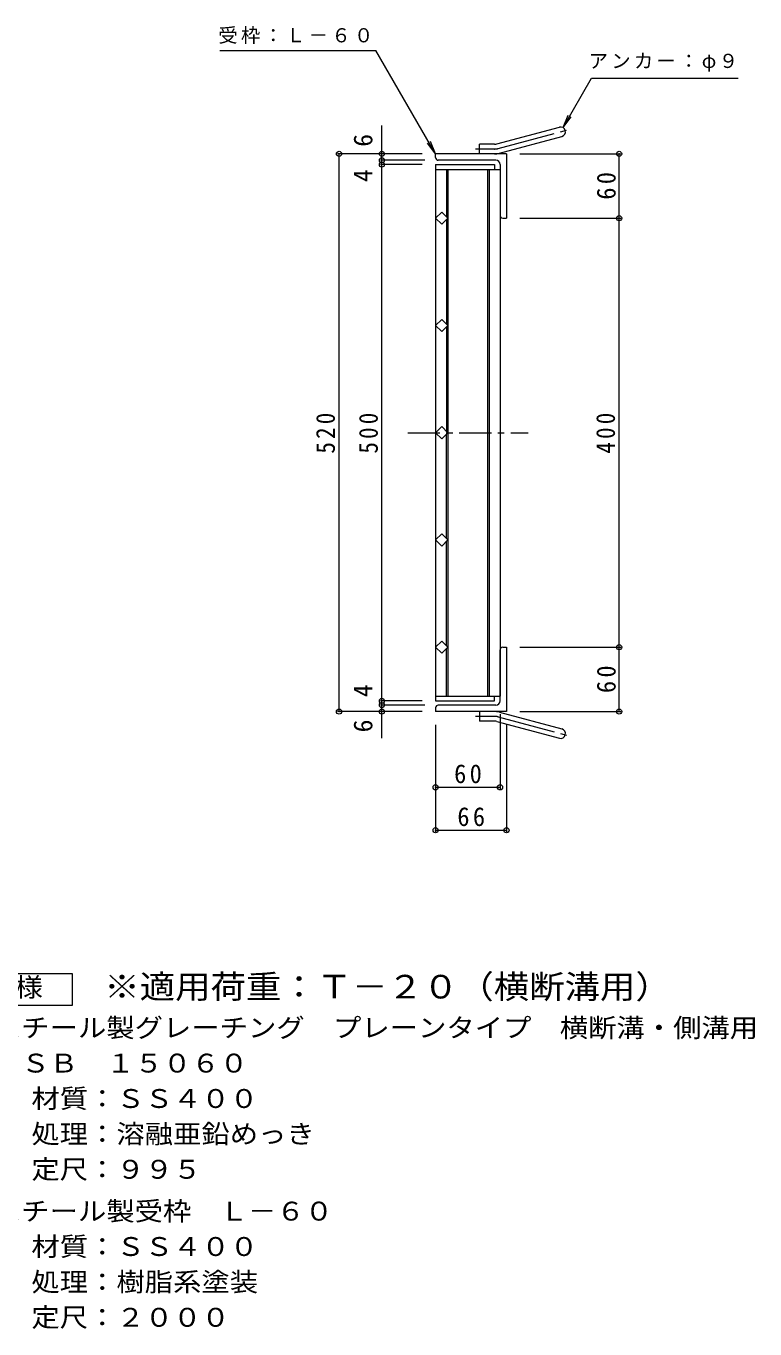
# Model space of a CAD drawing. Units: millimetres, scale not verified. Extents: x -934 to 979, y -824 to 647.
# Drawn here: x 299 to 979, y -668 to 547 of the extents above; entities that cross this region are included whole.
import ezdxf
from ezdxf.enums import TextEntityAlignment as Align

# ---------------------------------------------------------------- set-up
doc = ezdxf.new("R2010")
doc.units = ezdxf.units.MM
doc.header["$LTSCALE"] = 6
doc.header["$PDMODE"] = 32
doc.header["$PDSIZE"] = 4.8
doc.linetypes.add('CHAIN1', pattern=[8, 5, -1, 1, -1])
doc.linetypes.add('CHAIN2', pattern=[12, 9, -1, 1, -1])
for name, color, linetype, lineweight in [('B-1_ピット', 2, 'Continuous', 9), ('B-2_蓋', 3, 'Continuous', 9), ('B-4_寸法', 7, 'Continuous', 9), ('F-4_F-4ﾚｲﾔ', 2, 'Continuous', 9)]:
    doc.layers.add(name, color=color, linetype=linetype, lineweight=lineweight)
doc.styles.add('ＭＳ ゴシック', font='')
doc.styles.get('ＭＳ ゴシック').set_extended_font_data('MS Gothic')

msp = doc.modelspace()

# ---------------------------------------------------------------- linework, layer by layer
at = {"layer": 'B-1_ピット'}
for p, q in [((738.226, 436.938), (796.416, 452.53)), ((740.555, 428.245), (798.746, 443.837)), ((681.081, 424.131), (681.081, 427.631)), ((747.081, 427.631), (681.081, 427.631)), ((722.081, 427.631), (722.081, 436.631)), ((735.896, 436.631), (722.081, 436.631)), ((747.081, 427.631), (747.081, 367.631)), ((737.081, 421.631), (683.581, 421.631)), ((741.081, 417.631), (741.081, 370.131)), ((743.581, 367.631), (747.081, 367.631)), ((741.081, -82.369), (741.081, -34.869)), ((743.581, -32.369), (747.081, -32.369)), ((747.081, -32.369), (747.081, -92.369)), ((681.081, -88.869), (681.081, -92.369)), ((747.081, -92.369), (681.081, -92.369)), ((737.081, -86.369), (683.581, -86.369)), ((722.081, -92.369), (722.081, -101.369)), ((740.555, -92.982), (798.746, -108.574)), ((735.896, -101.369), (722.081, -101.369)), ((738.226, -101.676), (796.416, -117.268))]:
    msp.add_line(p, q, dxfattribs=at)
at = {"layer": 'B-1_ピット', "linetype": 'CHAIN2'}
for p, q in [((739.39, 432.591), (804.557, 450.053)), ((735.896, 432.131), (718.276, 432.131)), ((735.896, -96.869), (718.276, -96.869)), ((739.39, -97.329), (804.557, -114.79))]:
    msp.add_line(p, q, dxfattribs=at)
at = {"layer": 'B-1_ピット'}
for centre, radius, start, end in [((797.581, 448.183), 4.5, 285.00014, 104.99991), ((735.896, 445.631), 9, 270, 285.00002), ((735.896, 445.631), 18, 270, 285), ((683.581, 424.131), 2.5, 180, 270), ((737.081, 417.631), 4, 0, 90), ((743.581, 370.131), 2.5, 180, 270), ((743.581, -34.869), 2.5, 90, 180), ((737.081, -82.369), 4, 270, 0), ((683.581, -88.869), 2.5, 90, 180), ((735.896, -110.369), 18, 75, 90), ((735.896, -110.369), 9, 74.99998, 90), ((797.581, -112.921), 4.5, 255.00009, 74.99986)]:
    msp.add_arc(centre, radius, start, end, dxfattribs=at)
at = {"layer": 'B-1_ピット', "linetype": 'CHAIN2'}
for centre, start, end in [((735.896, 445.631), 270, 284.99995), ((735.896, -110.369), 75.00005, 90)]:
    msp.add_arc(centre, 13.5, start, end, dxfattribs=at)
at = {"layer": 'B-2_蓋'}
for p, q in [((681.081, 417.631), (736.081, 417.631)), ((681.081, 417.631), (681.081, -82.369)), ((681.081, 413.131), (741.081, 413.131)), ((691.081, 413.131), (691.081, 368.946)), ((692.581, 413.131), (692.581, -77.869)), ((729.581, 413.131), (729.581, -77.869)), ((731.081, 413.131), (731.081, -77.869)), ((736.081, 417.631), (736.081, 413.131)), ((741.081, 413.131), (741.081, -77.869)), ((691.081, 366.318), (691.081, 268.946)), ((691.081, 266.318), (691.081, 168.946)), ((691.081, 68.945), (691.081, 166.318)), ((691.081, -31.055), (691.081, 66.318)), ((691.081, -77.869), (691.081, -33.682)), ((681.081, -77.869), (741.081, -77.869)), ((681.081, -82.369), (736.081, -82.369)), ((736.081, -82.369), (736.081, -77.869))]:
    msp.add_line(p, q, dxfattribs=at)
at = {"layer": 'B-2_蓋', "linetype": 'CHAIN1'}
msp.add_line((655.051, 167.631), (767.334, 167.631), dxfattribs=at)
at = {"layer": 'B-2_蓋'}
for points in [[(692.395, 367.632), (686.738, 361.975), (681.081, 367.632), (686.738, 373.289)], [(692.395, 267.632), (686.738, 261.975), (681.081, 267.632), (686.738, 273.289)], [(692.395, 67.632), (686.738, 73.288), (681.081, 67.632), (686.738, 61.975)], [(692.395, -32.368), (686.738, -26.712), (681.081, -32.368), (686.738, -38.025)]]:
    msp.add_lwpolyline(points, close=True, dxfattribs=at)
for points in [[(681.081, 167.632), (686.738, 173.289), (692.395, 167.632)], [(681.081, 167.632), (686.738, 161.975), (692.395, 167.632)]]:
    msp.add_lwpolyline(points, dxfattribs=at)
at = {"layer": 'B-4_寸法'}
for p, q in [((479.911, 523.963), (625.464, 523.963)), ((681.081, 427.631), (625.464, 523.963)), ((799.831, 452.08), (804.615, 463.629)), ((799.831, 452.08), (807.44, 461.997)), ((631.081, -117.184), (631.081, 453.999)), ((681.081, 427.631), (673.472, 437.548)), ((681.081, 427.631), (676.298, 439.18)), ((668.581, 427.631), (589.581, 427.631)), ((591.081, -92.369), (591.081, 427.631)), ((759.581, 427.631), (853.581, 427.631)), ((852.081, -92.369), (852.081, 427.631)), ((671.081, 421.631), (629.581, 421.631)), ((668.581, 417.631), (629.581, 417.631)), ((759.581, 367.631), (853.581, 367.631)), ((759.581, -32.369), (853.581, -32.369)), ((668.581, -82.369), (629.581, -82.369)), ((668.581, -92.369), (589.581, -92.369)), ((671.081, -86.369), (629.581, -86.369)), ((741.081, -94.869), (741.081, -164.469)), ((759.581, -92.369), (853.581, -92.369)), ((681.081, -104.869), (681.081, -204.469)), ((747.081, -104.869), (747.081, -204.469)), ((681.081, -162.969), (741.081, -162.969)), ((681.081, -202.969), (747.081, -202.969))]:
    msp.add_line(p, q, dxfattribs=at)
msp.add_lwpolyline([(799.831, 452.08), (826.476, 498.231), (963.066, 498.231)], dxfattribs=at)
for p in [(591.081, 427.631), (631.081, 427.631), (852.081, 427.631), (631.081, 421.631), (631.081, 417.631), (852.081, 367.631), (852.081, -32.369), (631.081, -82.369), (631.081, -86.369), (591.081, -92.369), (631.081, -92.369), (852.081, -92.369), (681.081, -162.969), (741.081, -162.969), (681.081, -202.969), (747.081, -202.969)]:
    msp.add_point(p, dxfattribs=at)
at = {"layer": 'F-4_F-4ﾚｲﾔ'}
msp.add_lwpolyline([(207.351, -366.432), (207.351, -336.433), (342.351, -336.433), (342.351, -366.432)], close=True, dxfattribs=at)

# ---------------------------------------------------------------- texts
at = {"layer": 'B-4_寸法', "color": 2, "style": 'ＭＳ ゴシック'}
for s, p in [('6', (627.481, 434.21)), ('4', (627.481, 401.299)), ('4', (627.481, -78.995)), ('6', (627.481, -111.754))]:
    msp.add_text(s, height=17.6, rotation=90, dxfattribs=at).set_placement(p, align=Align.BOTTOM_LEFT)
at = {"layer": 'B-4_寸法', "char_height": 13.2, "attachment_point": 7, "style": 'ＭＳ ゴシック'}
for s, insert in [('\\T1.17;受枠：Ｌ－６０', (478.627, 530.132)), ('\\T1.17;アンカー：φ９', (823.7, 504.098))]:
    msp.add_mtext(s, dxfattribs=dict(at, insert=insert))
at = {"layer": 'B-4_寸法', "color": 2, "char_height": 17.6, "attachment_point": 7, "rotation": 90, "style": 'ＭＳ ゴシック'}
for s, insert in [('\\T1.27;\\W0.95;60', (849.081, 384.881)), ('\\T1.27;\\W0.9;520', (587.481, 148.131)), ('\\T1.27;\\W0.9;500', (627.481, 148.131)), ('\\T1.27;\\W0.9;400', (848.481, 148.131)), ('\\T1.27;\\W0.95;60', (849.081, -75.119))]:
    msp.add_mtext(s, dxfattribs=dict(at, insert=insert))
at = {"layer": 'B-4_寸法', "color": 2, "char_height": 17.6, "attachment_point": 7, "style": 'ＭＳ ゴシック'}
for s, insert in [('\\T1.27;\\W0.95;60', (698.331, -159.369)), ('\\T1.27;\\W0.95;66', (701.331, -199.369))]:
    msp.add_mtext(s, dxfattribs=dict(at, insert=insert))
at = {"layer": 'F-4_F-4ﾚｲﾔ', "style": 'ＭＳ ゴシック', "width": 1.1}
for s, p in [('仕\u3000様', (235.851, -363.433)), ('スチール製グレーチング\u3000プレーンタイプ\u3000横断溝・側溝用', (268.605, -401.185)), ('ＨＳＢ\u3000１５０６０', (268.605, -434.185)), ('材質：ＳＳ４００', (304.432, -467.185)), ('処理：溶融亜鉛めっき', (304.432, -500.185)), ('定尺：９９５', (304.432, -533.185)), ('スチール製受枠\u3000Ｌ－６０', (268.605, -572.185)), ('材質：ＳＳ４００', (304.433, -605.185)), ('処理：樹脂系塗装', (304.433, -638.185)), ('定尺：２０００', (304.433, -671.185))]:
    msp.add_text(s, height=17.6, dxfattribs=at).set_placement(p, align=Align.BOTTOM_LEFT)
at = {"layer": 'F-4_F-4ﾚｲﾔ', "color": 3, "style": 'ＭＳ ゴシック', "width": 1.1}
msp.add_text('※適用荷重：Ｔ－２０（横断溝用）', height=21.99, dxfattribs=at).set_placement((372.351, -366.432), align=Align.BOTTOM_LEFT)

doc.saveas('drawing.dxf')
